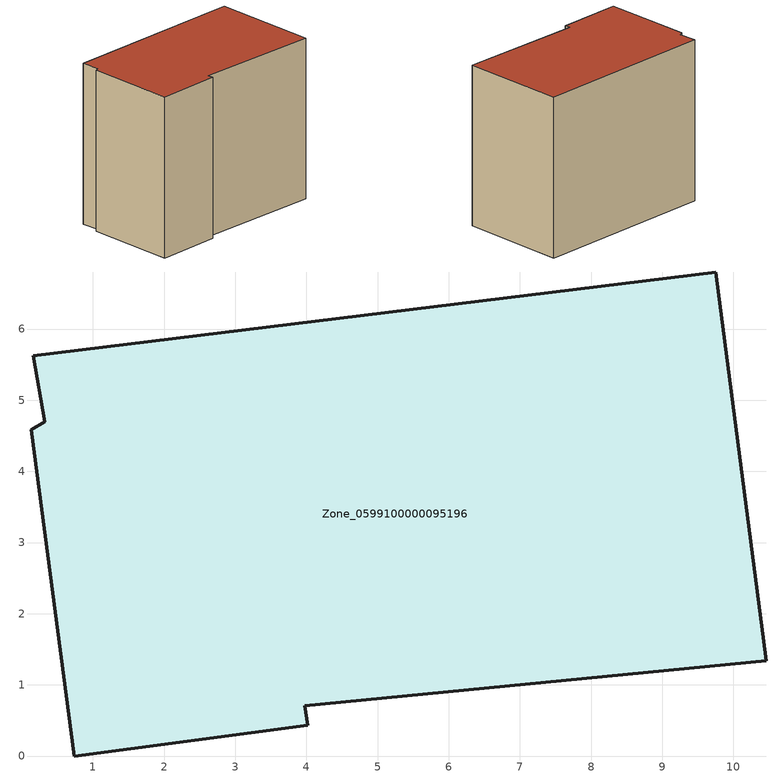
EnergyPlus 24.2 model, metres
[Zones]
Zone_0599100000095196
 floor ground (C_G): 0.32,4.69 0.16,5.62 9.75,6.8 10.46,1.34 3.97,0.71 4.02,0.43 0.74,0 0.13,4.58 z0
 wall outside (C_F): 3.97,0.71 10.46,1.34 9.75,6.8 0.16,5.62 0.32,4.69 0.13,4.58 0.74,0 4.02,0.43 3.97,0.71 z0:8.48
 roof outside (C_R): 0.32,4.69 0.13,4.58 0.74,0 4.02,0.43 3.97,0.71 10.46,1.34 9.75,6.8 0.16,5.62 z8.48
[BUILDING]
Pand.0599100000095196: North Axis=0; Terrain=City; Loads Convergence Tolerance Value=0.04; Temperature Convergence Tolerance Value=0.4; Solar Distribution=FullExterior; Maximum Number of Warmup Days=25; Minimum Number of Warmup Days=1
[Site:Location]
Rotterdam.The.Hague.AP_ZH_NLD Design_Conditions: Latitude=51.96; Longitude=4.45; Time Zone=1; Elevation=-4.5
[SITE:GROUNDTEMPERATURE:BUILDINGSURFACE]
18, 18, 18, 18, 18, 18, 18, 18, 18, 18, 18, 18
[MATERIAL] Thermal Absorptance=0.9; Solar Absorptance=0.7; Visible Absorptance=0.7
Name | Roughness | Thickness | Conductivity | Density | Specific Heat
G.TC.1975-1991 | MediumSmooth | 0.15 | 0.288461 | 540 | 1210
F.TC.1975-1991 | Rough | 0.3 | 0.230769 | 1920 | 840
R.TC.1975-1991 | MediumRough | 0.2 | 0.153846 | 1500 | 1000
[CONSTRUCTION]
C_G: G.TC.1975-1991
C_F: F.TC.1975-1991
C_R: R.TC.1975-1991
[ZONE]
Zone_0599100000095196: Type=1; Multiplier=1; Ceiling Height=Autocalculate; Volume=Autocalculate; Floor Area=autocalculate; Part of Total Floor Area=Yes
[ZONEINFILTRATION:DESIGNFLOWRATE]
Infil_Zone_0599100000095196: Zone or ZoneList or Space or SpaceList=Zone_0599100000095196; Schedule=AlwaysOn; Design Flow Rate Calculation Method=Flow/Area; Flow Rate per Floor Area=0.003; Constant Term Coefficient=1; Temperature Term Coefficient=0; Velocity Term Coefficient=0; Velocity Squared Term Coefficient=0
[HVACTEMPLATE:ZONE:IDEALLOADSAIRSYSTEM]
Zone_0599100000095196: Maximum Heating Supply Air Temperature=50; Minimum Cooling Supply Air Temperature=13; Maximum Heating Supply Air Humidity Ratio=0.0156; Minimum Cooling Supply Air Humidity Ratio=0.0077; Heating Limit=NoLimit; Cooling Limit=NoLimit; Dehumidification Control Type=ConstantSensibleHeatRatio; Cooling Sensible Heat Ratio=0.7; Dehumidification Setpoint=60; Humidification Control Type=None; Humidification Setpoint=30; Outdoor Air Method=None; Outdoor Air Flow Rate per Person=0.00944; Outdoor Air Flow Rate per Zone Floor Area=0; Outdoor Air Flow Rate per Zone=0; Demand Controlled Ventilation Type=None; Outdoor Air Economizer Type=NoEconomizer; Heat Recovery Type=None; Sensible Heat Recovery Effectiveness=0.7; Latent Heat Recovery Effectiveness=0.65
[ZONECONTROL:THERMOSTAT]
ThermostatControl_Zone_0599100000095196: Zone or ZoneList=Zone_0599100000095196; Control Type Schedule=DualSetpointControlType; Control 1=Thermostat_Zone_0599100000095196; Temperature Difference Between Cutout And Setpoint=0
[THERMOSTATSETPOINT:DUALSETPOINT]
Thermostat_Zone_0599100000095196: Heating Setpoint Temperature Schedule=HeatingSetpoint_Zone_0599100000095196; Cooling Setpoint Temperature Schedule=CoolingSetpoint_Zone_0599100000095196
[SCHEDULE:COMPACT]
HeatingSetpoint_Zone_0599100000095196: Through: 12/31, For: AllDays, Until: 24:00, 21
CoolingSetpoint_Zone_0599100000095196: Through: 12/31, For: AllDays, Until: 24:00, 24
DualSetpointControlType: Through: 12/31, For: AllDays, Until: 24:00, 4
AlwaysOn: Through: 12/31, For: AllDays, Until: 24:00, 1
